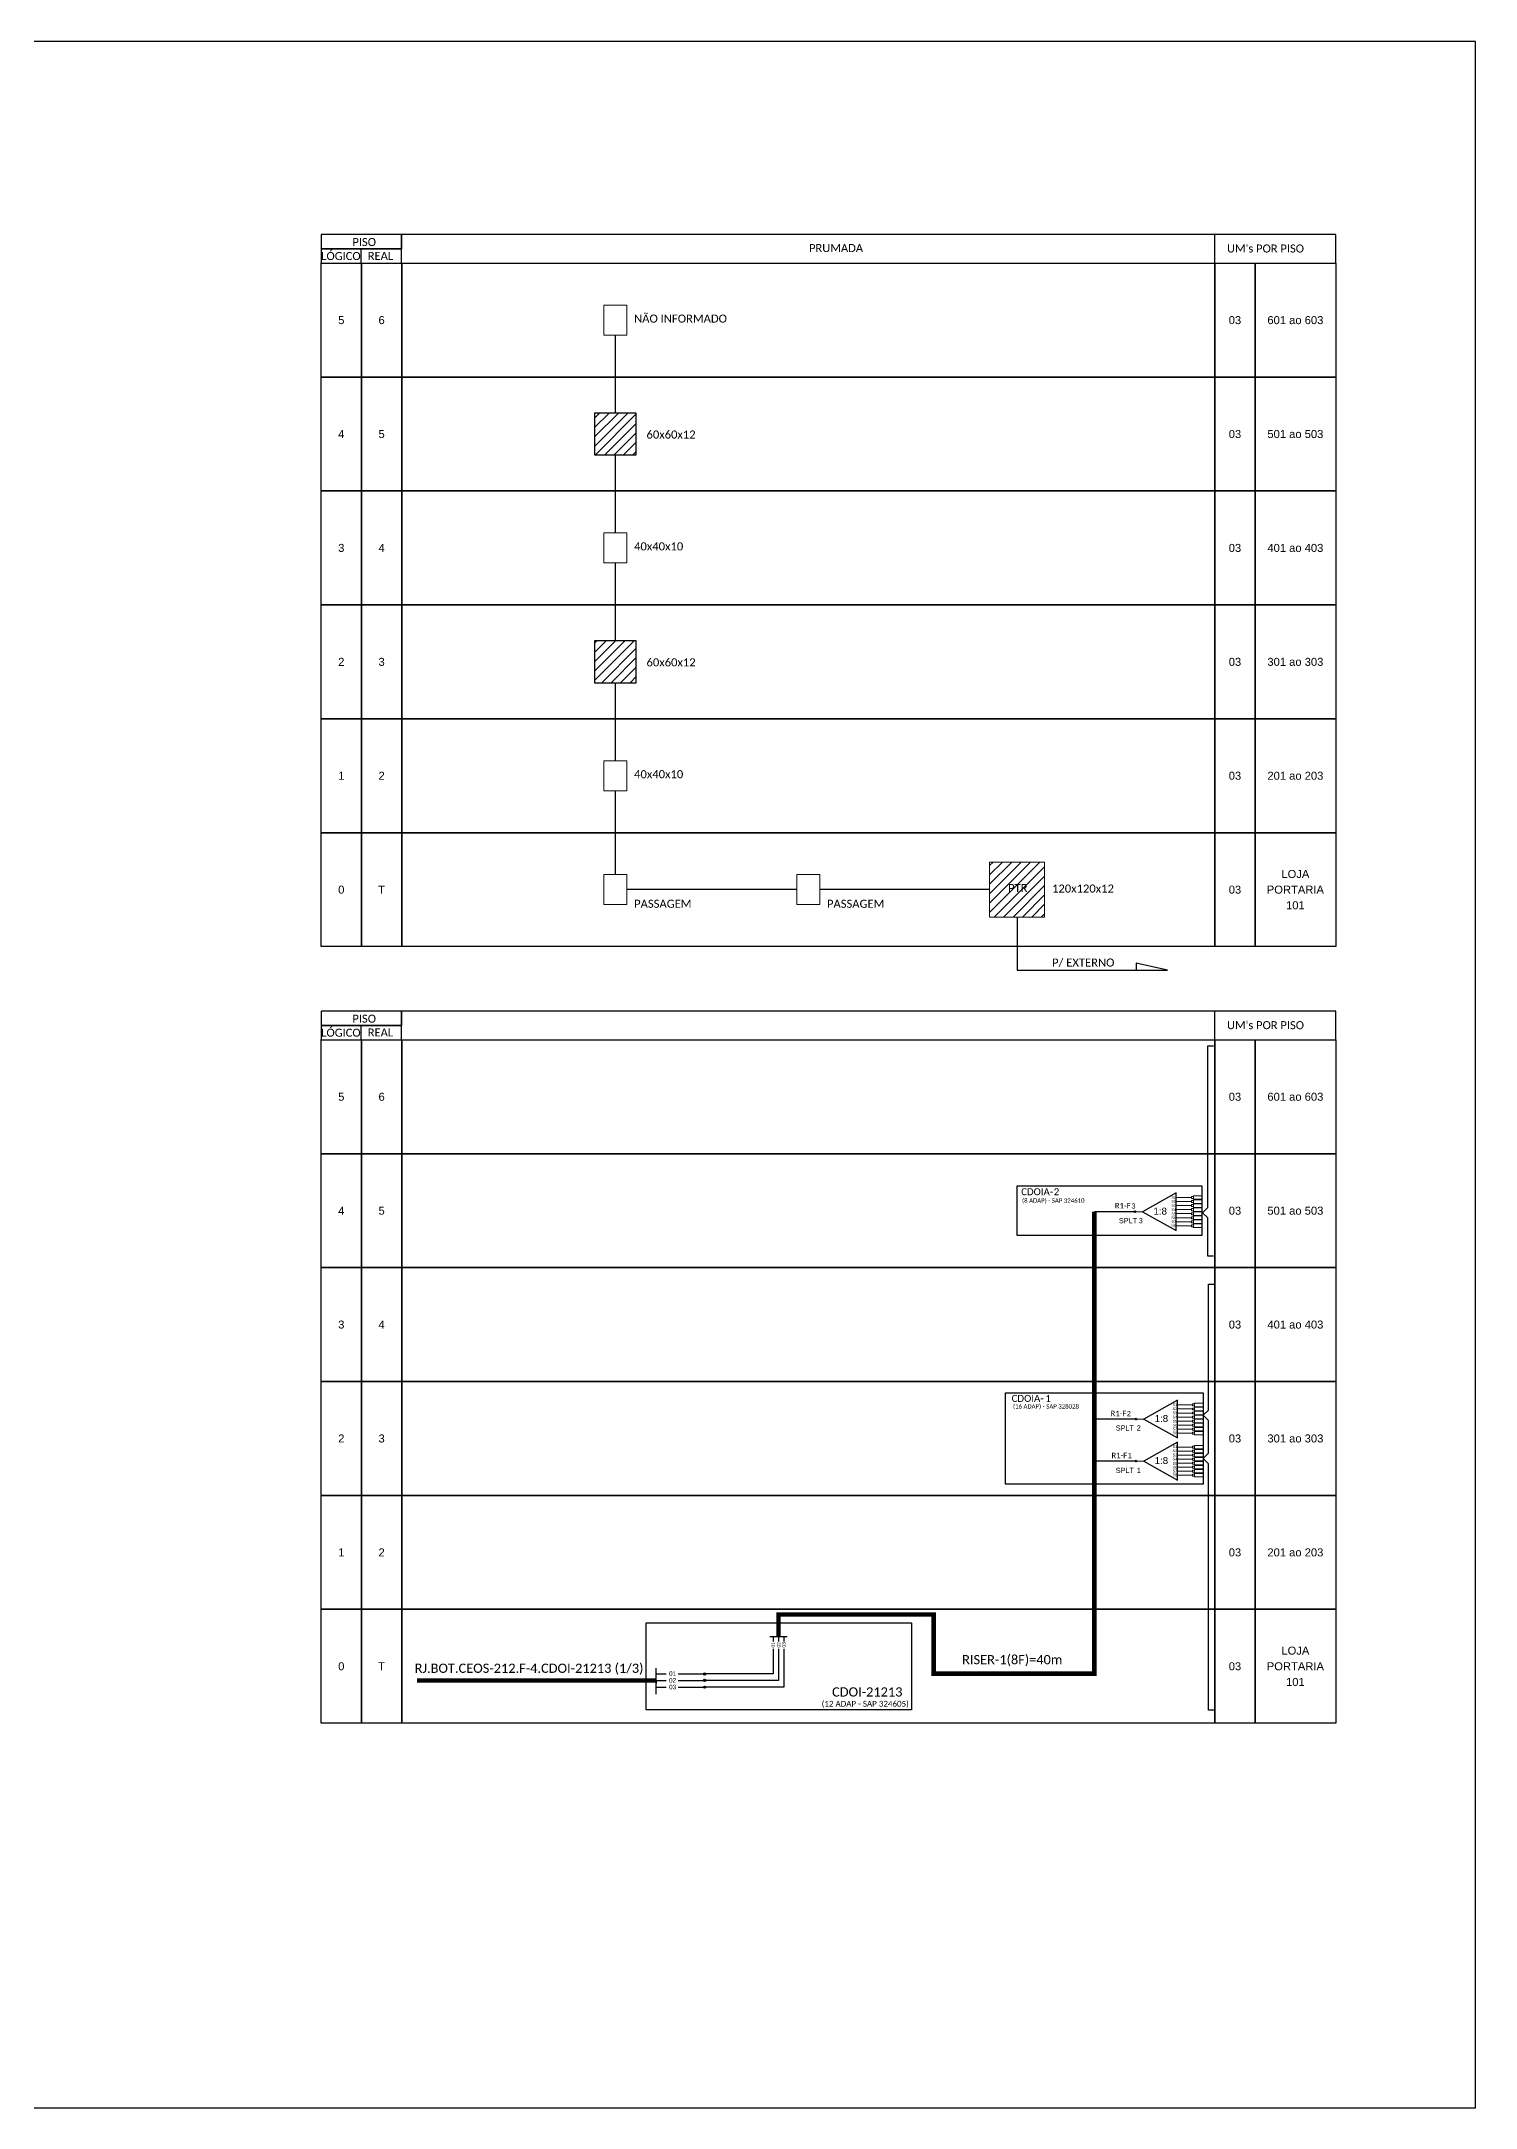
# Model space of a CAD drawing. Extents: x -89 to 2622484776, y -1852823961 to 1299.
# Drawn here: x 337 to 749, y 705 to 1299 of the extents above; entities that cross this region are included whole.
import ezdxf
from ezdxf.enums import TextEntityAlignment as Align

# ---------------------------------------------------------------- set-up
doc = ezdxf.new("R2010")
doc.units = 0
doc.styles.add('ARIAL', font='arial.ttf')
doc.styles.add('WMF-Calibri0', font='calibri.ttf')
pattern_1 = [(45, (-576.2941, 226.05), (-1.3470384, 1.3470384), [])]

# ---------------------------------------------------------------- blocks, each defined once
blk = doc.blocks.new('SPLT_1-8_SC-APC')
at = {"color": 1}
blk.add_lwpolyline([(-7.37, -2.1), (-17.04, -7.55), (-7.37, -13), (-7.37, -2.1)], dxfattribs=at)
at = {"color": 3, "lineweight": 0}
for points in [[(-2.99, -3.51), (-7.37, -3.51)], [(-7.37, -4.66), (-2.99, -4.66)], [(-7.37, -5.82), (-2.99, -5.82)], [(-2.41, -3.02), (-2.41, -4)], [(-2.41, -3.02), (0, -3.02)], [(-2.41, -4), (0, -4)], [(-2.41, -4.17), (-2.41, -5.16)], [(-2.41, -4.17), (0, -4.17)], [(-2.41, -5.16), (0, -5.16)], [(-2.41, -5.32), (-2.41, -6.31)], [(-2.41, -5.32), (0, -5.32)], [(-7.37, -6.97), (-2.99, -6.97)], [(-7.37, -8.12), (-2.99, -8.12)], [(-7.37, -9.28), (-2.99, -9.28)], [(-7.37, -10.43), (-2.99, -10.43)], [(-7.37, -11.58), (-2.99, -11.58)], [(-2.41, -6.31), (0, -6.31)], [(-2.41, -6.48), (-2.41, -7.46)], [(-2.41, -6.48), (0, -6.48)], [(-2.41, -7.46), (0, -7.46)], [(-2.41, -7.63), (-2.41, -8.62)], [(-2.41, -7.63), (0, -7.63)], [(-2.41, -8.62), (0, -8.62)], [(-2.41, -8.78), (-2.41, -9.77)], [(-2.41, -8.78), (0, -8.78)], [(-2.41, -9.77), (0, -9.77)], [(-2.41, -9.94), (-2.41, -10.92)], [(-2.41, -9.94), (0, -9.94)], [(-2.41, -10.92), (0, -10.92)], [(-2.41, -11.09), (-2.41, -12.08)], [(-2.41, -11.09), (0, -11.09)], [(-2.41, -12.08), (0, -12.08)]]:
    blk.add_lwpolyline(points, dxfattribs=at)
for points in [[(-2.99, -3.22), (-2.41, -3.22), (-2.41, -3.8), (-2.99, -3.8)], [(-2.99, -4.38), (-2.41, -4.38), (-2.41, -4.95), (-2.99, -4.95)], [(-2.99, -5.53), (-2.41, -5.53), (-2.41, -6.1), (-2.99, -6.1)], [(-2.99, -6.68), (-2.41, -6.68), (-2.41, -7.26), (-2.99, -7.26)], [(-2.99, -7.84), (-2.41, -7.84), (-2.41, -8.41), (-2.99, -8.41)], [(-2.99, -8.99), (-2.41, -8.99), (-2.41, -9.56), (-2.99, -9.56)], [(-2.99, -10.14), (-2.41, -10.14), (-2.41, -10.72), (-2.99, -10.72)], [(-2.99, -11.3), (-2.41, -11.3), (-2.41, -11.87), (-2.99, -11.87)]]:
    blk.add_lwpolyline(points, close=True, dxfattribs=at)
at = {"color": 1, "lineweight": 0}
blk.add_lwpolyline([(-17.04, -7.55), (-19.26, -7.55)], dxfattribs=at)
at = {"color": 1, "style": 'ARIAL'}
for s, height, p in [('S1', 0.75, (-8.74, -3.78)), ('S2', 0.75, (-8.74, -4.97)), ('S3', 0.75, (-8.74, -6.18)), ('1:8', 2, (-13.91, -8.4)), ('S4', 0.75, (-8.74, -7.36)), ('S5', 0.75, (-8.74, -8.57)), ('S6', 0.75, (-8.74, -9.69)), ('S7', 0.75, (-8.74, -10.78)), ('S8', 0.75, (-8.74, -11.9))]:
    blk.add_text(s, height=height, dxfattribs=at).set_placement(p)

msp = doc.modelspace()

# ---------------------------------------------------------------- hatches: boundary and pattern name
h = msp.add_hatch()
h.set_pattern_fill('ANSI31', color=1, scale=0.6)
h.set_pattern_definition(pattern_1)
h.paths.add_polyline_path([(496.09, 1180.14), (508.09, 1180.14), (508.09, 1192.14), (496.09, 1192.14)])
h = msp.add_hatch()
h.set_pattern_fill('ANSI31', color=1, scale=0.6)
h.set_pattern_definition(pattern_1)
h.paths.add_polyline_path([(496.09, 1114.65), (508.09, 1114.65), (508.09, 1126.65), (496.09, 1126.65)])
h = msp.add_hatch()
h.set_pattern_fill('ANSI31', color=1, scale=0.6)
h.set_pattern_definition([(45, (139.4179, 3695.476), (-1.3470384, 1.3470384), [])])
h.paths.add_polyline_path([(625.4, 1063.07), (609.6, 1063.07), (609.6, 1047.26), (625.4, 1047.26)])
h.paths.add_polyline_path([(614.33, 1053.9), (621.14, 1053.9), (621.14, 1057.37), (614.33, 1057.37)], flags=24)
h = msp.add_hatch(color=3)
h.dxf.hatch_style = 1
edge = h.paths.add_edge_path()
edge.add_arc((651.32, 962.59), 0.256, 0, 360)
h = msp.add_hatch(color=3)
h.dxf.hatch_style = 1
edge = h.paths.add_edge_path()
edge.add_arc((651.66, 902.98), 0.256, 0, 360)
h = msp.add_hatch(color=3)
h.dxf.hatch_style = 1
edge = h.paths.add_edge_path()
edge.add_arc((651.66, 890.89), 0.256, 0, 360)
h = msp.add_hatch(color=3)
h.dxf.hatch_style = 1
edge = h.paths.add_edge_path()
edge.add_arc((527.7, 829.71), 0.32, 0, 360)
h = msp.add_hatch(color=3)
h.dxf.hatch_style = 1
edge = h.paths.add_edge_path()
edge.add_arc((527.7, 827.84), 0.32, 0, 360)
h = msp.add_hatch(color=3)
h.dxf.hatch_style = 1
edge = h.paths.add_edge_path()
edge.add_arc((527.7, 825.91), 0.32, 0, 360)

# ---------------------------------------------------------------- linework, layer by layer
at = {"color": 5}
for p, q in [((547.4, 840.51), (547.4, 839.06)), ((548.93, 840.51), (548.93, 839.06)), ((547.4, 836.91), (547.37, 829.71)), ((548.93, 836.91), (548.93, 827.84)), ((547.37, 829.71), (527.7, 829.71)), ((548.93, 827.84), (527.7, 827.84))]:
    msp.add_line(p, q, dxfattribs=at)
for points in [[(-89.32, 705.02), (749.25, 705.02), (749.25, 1299.02), (-89.32, 1299.02), (-89.32, 705.02)], [(440.66, 1235.26), (709.03, 1235.26), (709.03, 1243.48), (440.66, 1243.48), (440.66, 1243.48), (440.66, 1239.37)], [(674.27, 1235.26), (674.27, 1243.48)], [(429.08, 1235.26), (429.08, 1239.37)], [(429.08, 1012), (429.08, 1016.11)], [(440.66, 1012), (709.03, 1012), (709.03, 1020.22), (440.66, 1020.22), (440.66, 1020.22), (440.66, 1016.11)], [(674.27, 1012), (674.27, 1020.22)], [(513.79, 827.81), (513.79, 826.92)], [(513.79, 825.91), (516.7, 825.91)], [(520.11, 825.91), (527.7, 825.91), (527.7, 825.91)]]:
    msp.add_lwpolyline(points)
for points in [[(417.51, 1239.37), (440.66, 1239.37), (440.66, 1243.48), (417.51, 1243.48)], [(417.51, 1235.26), (440.66, 1235.26), (440.66, 1239.37), (417.51, 1239.37)], [(417.55, 1235.26), (429.12, 1235.26), (429.12, 1202.51), (417.55, 1202.51)], [(429.12, 1235.26), (440.69, 1235.26), (440.69, 1202.51), (429.12, 1202.51)], [(440.69, 1235.26), (674.31, 1235.26), (674.31, 1202.51), (440.69, 1202.51)], [(674.31, 1235.26), (685.88, 1235.26), (685.88, 1202.51), (674.31, 1202.51)], [(685.88, 1235.26), (709.03, 1235.26), (709.03, 1202.51), (685.88, 1202.51)], [(417.55, 1202.51), (429.12, 1202.51), (429.12, 1169.77), (417.55, 1169.77)], [(429.12, 1202.51), (440.69, 1202.51), (440.69, 1169.77), (429.12, 1169.77)], [(440.69, 1202.51), (674.31, 1202.51), (674.31, 1169.77), (440.69, 1169.77)], [(674.31, 1202.51), (685.88, 1202.51), (685.88, 1169.77), (674.31, 1169.77)], [(685.88, 1202.51), (709.03, 1202.51), (709.03, 1169.77), (685.88, 1169.77)], [(417.55, 1169.77), (429.12, 1169.77), (429.12, 1137.03), (417.55, 1137.03)], [(429.12, 1169.77), (440.69, 1169.77), (440.69, 1137.03), (429.12, 1137.03)], [(440.69, 1169.77), (674.31, 1169.77), (674.31, 1137.03), (440.69, 1137.03)], [(674.31, 1169.77), (685.88, 1169.77), (685.88, 1137.03), (674.31, 1137.03)], [(685.88, 1169.77), (709.03, 1169.77), (709.03, 1137.03), (685.88, 1137.03)], [(417.55, 1137.03), (429.12, 1137.03), (429.12, 1104.28), (417.55, 1104.28)], [(429.12, 1137.03), (440.69, 1137.03), (440.69, 1104.28), (429.12, 1104.28)], [(440.69, 1137.03), (674.31, 1137.03), (674.31, 1104.28), (440.69, 1104.28)], [(674.31, 1137.03), (685.88, 1137.03), (685.88, 1104.28), (674.31, 1104.28)], [(685.88, 1137.03), (709.03, 1137.03), (709.03, 1104.28), (685.88, 1104.28)], [(417.55, 1104.28), (429.12, 1104.28), (429.12, 1071.54), (417.55, 1071.54)], [(429.12, 1104.28), (440.69, 1104.28), (440.69, 1071.54), (429.12, 1071.54)], [(440.69, 1104.28), (674.31, 1104.28), (674.31, 1071.54), (440.69, 1071.54)], [(674.31, 1104.28), (685.88, 1104.28), (685.88, 1071.54), (674.31, 1071.54)], [(685.88, 1104.28), (709.03, 1104.28), (709.03, 1071.54), (685.88, 1071.54)], [(417.55, 1071.54), (429.12, 1071.54), (429.12, 1038.79), (417.55, 1038.79)], [(429.12, 1071.54), (440.69, 1071.54), (440.69, 1038.79), (429.12, 1038.79)], [(440.69, 1071.54), (674.31, 1071.54), (674.31, 1038.79), (440.69, 1038.79)], [(674.31, 1071.54), (685.88, 1071.54), (685.88, 1038.79), (674.31, 1038.79)], [(685.88, 1071.54), (709.03, 1071.54), (709.03, 1038.79), (685.88, 1038.79)], [(417.51, 1016.11), (440.66, 1016.11), (440.66, 1020.22), (417.51, 1020.22)], [(417.51, 1012), (440.66, 1012), (440.66, 1016.11), (417.51, 1016.11)], [(417.55, 1012), (429.12, 1012), (429.12, 979.26), (417.55, 979.26)], [(429.12, 1012), (440.69, 1012), (440.69, 979.26), (429.12, 979.26)], [(440.69, 1012), (674.31, 1012), (674.31, 979.26), (440.69, 979.26)], [(674.31, 1012), (685.88, 1012), (685.88, 979.26), (674.31, 979.26)], [(685.88, 1012), (709.03, 1012), (709.03, 979.26), (685.88, 979.26)], [(417.55, 979.26), (429.12, 979.26), (429.12, 946.51), (417.55, 946.51)], [(429.12, 979.26), (440.69, 979.26), (440.69, 946.51), (429.12, 946.51)], [(440.69, 979.26), (674.31, 979.26), (674.31, 946.51), (440.69, 946.51)], [(674.31, 979.26), (685.88, 979.26), (685.88, 946.51), (674.31, 946.51)], [(685.88, 979.26), (709.03, 979.26), (709.03, 946.51), (685.88, 946.51)], [(417.55, 946.51), (429.12, 946.51), (429.12, 913.77), (417.55, 913.77)], [(429.12, 946.51), (440.69, 946.51), (440.69, 913.77), (429.12, 913.77)], [(440.69, 946.51), (674.31, 946.51), (674.31, 913.77), (440.69, 913.77)], [(674.31, 946.51), (685.88, 946.51), (685.88, 913.77), (674.31, 913.77)], [(685.88, 946.51), (709.03, 946.51), (709.03, 913.77), (685.88, 913.77)], [(417.55, 913.77), (429.12, 913.77), (429.12, 881.03), (417.55, 881.03)], [(429.12, 913.77), (440.69, 913.77), (440.69, 881.03), (429.12, 881.03)], [(440.69, 913.77), (674.31, 913.77), (674.31, 881.03), (440.69, 881.03)], [(674.31, 913.77), (685.88, 913.77), (685.88, 881.03), (674.31, 881.03)], [(685.88, 913.77), (709.03, 913.77), (709.03, 881.03), (685.88, 881.03)], [(417.55, 881.03), (429.12, 881.03), (429.12, 848.28), (417.55, 848.28)], [(429.12, 881.03), (440.69, 881.03), (440.69, 848.28), (429.12, 848.28)], [(440.69, 881.03), (674.31, 881.03), (674.31, 848.28), (440.69, 848.28)], [(674.31, 881.03), (685.88, 881.03), (685.88, 848.28), (674.31, 848.28)], [(685.88, 881.03), (709.03, 881.03), (709.03, 848.28), (685.88, 848.28)], [(417.55, 848.28), (429.12, 848.28), (429.12, 815.54), (417.55, 815.54)], [(429.12, 848.28), (440.69, 848.28), (440.69, 815.54), (429.12, 815.54)], [(440.69, 848.28), (674.31, 848.28), (674.31, 815.54), (440.69, 815.54)], [(674.31, 848.28), (685.88, 848.28), (685.88, 815.54), (674.31, 815.54)], [(685.88, 848.28), (709.03, 848.28), (709.03, 815.54), (685.88, 815.54)]]:
    msp.add_lwpolyline(points, close=True)
at = {"color": 0, "lineweight": 0}
for points in [[(498.78, 1223.19), (505.4, 1223.19), (505.4, 1214.57), (498.78, 1214.57)], [(498.78, 1157.71), (505.4, 1157.71), (505.4, 1149.09), (498.78, 1149.09)], [(498.78, 1092.22), (505.4, 1092.22), (505.4, 1083.6), (498.78, 1083.6)], [(498.78, 1059.48), (505.4, 1059.48), (505.4, 1050.86), (498.78, 1050.86)], [(554.19, 1059.48), (560.81, 1059.48), (560.81, 1050.86), (554.19, 1050.86)]]:
    msp.add_lwpolyline(points, close=True, dxfattribs=at)
at = {"color": 3, "ltscale": 0.5}
for points in [[(502.09, 1192.14), (502.09, 1214.57)], [(502.09, 1157.71), (502.09, 1180.14)], [(502.09, 1126.65), (502.09, 1149.09)], [(502.09, 1092.22), (502.09, 1114.65)], [(502.09, 1059.48), (502.09, 1083.6)], [(554.19, 1055.17), (505.4, 1055.17)], [(609.6, 1055.17), (560.81, 1055.17)], [(617.5, 1047.26), (617.5, 1032.05), (660.71, 1032.05), (651.71, 1034.05), (651.71, 1032.05)]]:
    msp.add_lwpolyline(points, dxfattribs=at)
at = {"color": 1}
for points in [[(496.09, 1180.14), (508.09, 1180.14), (508.09, 1192.14), (496.09, 1192.14)], [(496.09, 1114.65), (508.09, 1114.65), (508.09, 1126.65), (496.09, 1126.65)], [(617.48, 970.04), (670.61, 970.04), (670.61, 955.73), (617.48, 955.73)], [(614.17, 910.53), (670.92, 910.53), (670.92, 884.26), (614.17, 884.26)], [(510.95, 844.41), (587.14, 844.41), (587.14, 819.41), (510.95, 819.41)]]:
    msp.add_lwpolyline(points, close=True, dxfattribs=at)
at = {"color": 1, "lineweight": 0}
msp.add_lwpolyline([(609.6, 1063.07), (625.4, 1063.07), (625.4, 1047.26), (609.6, 1047.26)], close=True, dxfattribs=at)
at = {"color": 3}
for points in [[(673.94, 949.79), (672.29, 949.79), (672.29, 960.79), (670.72, 962.29), (672.29, 963.8), (672.29, 1010.29), (673.94, 1010.29)], [(674.14, 819.29), (672.49, 819.29), (672.49, 884.48), (672.49, 884.48), (672.49, 890.14), (670.92, 891.65), (672.49, 893.16), (672.49, 896.88), (672.49, 896.88), (672.49, 902.55), (670.92, 904.05), (672.49, 905.56), (672.49, 941.79), (674.14, 941.79)], [(513.79, 829.71), (516.7, 829.71)], [(520.11, 829.71), (527.7, 829.71), (527.7, 829.71)]]:
    msp.add_lwpolyline(points, dxfattribs=at)
at = {"color": 5, "const_width": 1.32}
msp.add_lwpolyline([(548.94, 840.51), (548.94, 846.79), (593.55, 846.79), (593.55, 829.79), (639.7, 829.79), (639.7, 853.29), (639.7, 962.59)], dxfattribs=at)
at = {"color": 5}
for points in [[(651.32, 962.59), (639.7, 962.59)], [(651.66, 902.98), (639.7, 902.98)], [(651.66, 890.89), (639.7, 890.89)], [(546.41, 840.51), (551.47, 840.51)], [(550.46, 840.51), (550.46, 839.06)], [(550.46, 836.91), (550.46, 825.91), (527.7, 825.91)]]:
    msp.add_lwpolyline(points, dxfattribs=at)
at = {"color": 1}
for points in [[(670.92, 886.64), (670.92, 886.64), (670.92, 884.26), (614.17, 884.26), (614.17, 910.53), (617.79, 910.53)], [(513.79, 823.92), (513.79, 831.41)]]:
    msp.add_lwpolyline(points, dxfattribs=at)
at = {"color": 1, "const_width": 1.32}
msp.add_lwpolyline([(445.1, 827.82), (513.79, 827.81)], dxfattribs=at)
at = {"color": 2}
for points in [[(513.79, 827.81), (516.7, 827.82)], [(520.11, 827.82), (527.7, 827.84), (527.7, 827.84)]]:
    msp.add_lwpolyline(points, dxfattribs=at)
at = {"color": 3}
for centre, radius in [((651.32, 962.59), 0.256), ((651.66, 902.98), 0.256), ((651.66, 890.89), 0.256), ((527.7, 829.71), 0.32), ((527.7, 827.84), 0.32), ((527.7, 825.91), 0.32)]:
    msp.add_circle(centre, radius, dxfattribs=at)
for p in [(417.55, 1235.26), (417.55, 1202.51), (417.55, 1169.77), (417.55, 1137.03), (417.55, 1104.28), (417.55, 1071.54), (417.55, 1012), (417.55, 979.26), (417.55, 946.51), (417.55, 913.77), (653.89, 902.98), (417.55, 881.03), (417.55, 848.28)]:
    msp.add_point(p)

# ---------------------------------------------------------------- block references
for p in [(670.58, 970.14), (670.92, 910.53), (670.92, 898.44)]:
    msp.add_blockref('SPLT_1-8_SC-APC', p, dxfattribs=at)

# ---------------------------------------------------------------- texts
at = {"style": 'WMF-Calibri0'}
for s, height, p in [('     PISO', 2.3, (422.47, 1240.18)), ('  LÓGICO', 2.3, (415.93, 1236.15)), ('    REAL', 2.3, (427.69, 1236.2)), ('PRUMADA', 2.3, (557.72, 1238.44)), ("UM's POR PISO", 2.3, (677.8, 1238.32)), ('NÃO INFORMADO', 2.317, (507.46, 1218.16)), ('60x60x12', 2.317, (511.02, 1184.83)), ('40x40x10', 2.317, (507.46, 1152.68)), ('60x60x12', 2.317, (511.02, 1119.34)), ('40x40x10', 2.317, (507.46, 1087.19)), ('PASSAGEM', 2.317, (507.46, 1049.95)), ('PASSAGEM', 2.317, (562.87, 1049.95)), ('PTR', 2.317, (614.91, 1054.48)), ('120x120x12', 2.317, (627.54, 1054.31)), ('P/ EXTERNO', 2.317, (627.54, 1033.05)), ('  LÓGICO', 2.3, (415.93, 1012.89)), ('     PISO', 2.3, (422.47, 1016.92)), ("UM's POR PISO", 2.3, (677.8, 1015.06)), ('    REAL', 2.3, (427.69, 1012.95))]:
    msp.add_text(s, height=height, dxfattribs=at).set_placement(p)
at = {"style": 'ARIAL'}
for s, height, p in [('5', 2.3, (423.33, 1218.88)), ('6', 2.3, (434.91, 1218.88)), ('03', 2.3, (680.09, 1218.88)), ('601 ao 603', 2.3, (697.45, 1218.88)), ('4', 2.3, (423.33, 1186.14)), ('5', 2.3, (434.91, 1186.14)), ('03', 2.3, (680.09, 1186.14)), ('501 ao 503', 2.3, (697.45, 1186.14)), ('3', 2.3, (423.33, 1153.4)), ('4', 2.3, (434.91, 1153.4)), ('03', 2.3, (680.09, 1153.4)), ('401 ao 403', 2.3, (697.45, 1153.4)), ('2', 2.3, (423.33, 1120.65)), ('3', 2.3, (434.91, 1120.65)), ('03', 2.3, (680.09, 1120.65)), ('301 ao 303', 2.3, (697.45, 1120.65)), ('1', 2.3, (423.33, 1087.91)), ('2', 2.3, (434.91, 1087.91)), ('03', 2.3, (680.09, 1087.91)), ('201 ao 203', 2.3, (697.45, 1087.91)), ('LOJA', 2.3, (697.45, 1059.67)), ('0', 2.3, (423.33, 1055.17)), ('T', 2.3, (434.91, 1055.17)), ('03', 2.3, (680.09, 1055.17)), ('PORTARIA', 2.3, (697.45, 1055.17)), ('101', 2.3, (697.45, 1050.67)), ('5', 2.3, (423.33, 995.63)), ('6', 2.3, (434.91, 995.63)), ('03', 2.3, (680.09, 995.63)), ('601 ao 603', 2.3, (697.45, 995.63)), ('4', 2.3, (423.33, 962.88)), ('5', 2.3, (434.91, 962.88)), ('03', 2.3, (680.09, 962.88)), ('501 ao 503', 2.3, (697.45, 962.88)), ('3', 2.3, (423.33, 930.14)), ('4', 2.3, (434.91, 930.14)), ('03', 2.3, (680.09, 930.14)), ('401 ao 403', 2.3, (697.45, 930.14)), ('2', 2.3, (423.33, 897.4)), ('3', 2.3, (434.91, 897.4)), ('03', 2.3, (680.09, 897.4)), ('301 ao 303', 2.3, (697.45, 897.4)), ('1', 2.3, (423.33, 864.65)), ('2', 2.3, (434.91, 864.65)), ('03', 2.3, (680.09, 864.65)), ('201 ao 203', 2.3, (697.45, 864.65)), ('LOJA', 2.3, (697.45, 836.41)), ('0', 2.3, (423.33, 831.91)), ('T', 2.3, (434.91, 831.91)), ('03', 2.3, (680.09, 831.91)), ('PORTARIA', 2.3, (697.45, 831.91)), ('02', 1.323, (518.51, 827.85)), ('01', 1.323, (518.53, 829.77)), ('03', 1.323, (518.54, 825.95)), ('101', 2.3, (697.45, 827.41))]:
    msp.add_text(s, height=height, dxfattribs=at).set_placement(p, align=Align.MIDDLE_CENTER)
at = {"color": 1, "style": 'WMF-Calibri0'}
for s, height, p in [('CDOIA-', 2, (618.66, 967.32)), ('2', 2, (628.04, 967.32)), ('CDOIA-', 2, (615.93, 907.92)), ('1', 2, (625.61, 907.92)), ('RJ.BOT.CEOS-212.F-4.CDOI-21213 (1/3)', 2.6457, (444.4, 830.02)), ('CDOI-21213', 2.646, (564.34, 823.21))]:
    msp.add_text(s, height=height, dxfattribs=at).set_placement(p)
for s, height, p in [('(8 ADAP) - SAP 324610', 1.25, (627.9, 965.17)), ('(16 ADAP) - SAP 328028', 1.25, (625.8, 905.99)), ('(12 ADAP - SAP 324605)', 1.6535, (573.87, 820.31))]:
    msp.add_text(s, height=height, dxfattribs=at).set_placement(p, align=Align.CENTER)
at = {"color": 5, "style": 'WMF-Calibri0'}
for s, height, p in [('R1-F', 1.6, (645.58, 963.52)), ('R1-F', 1.6, (644.35, 903.77)), ('R1-F', 1.6, (644.61, 891.73)), ('RISER-1(8F)=40m', 2.6457, (601.7, 832.49))]:
    msp.add_text(s, height=height, dxfattribs=at).set_placement(p)
at = {"color": 5, "style": 'ARIAL'}
for s, p in [('3', (650.94, 963.48)), ('2', (649.62, 903.79)), ('1', (649.9, 891.69))]:
    msp.add_text(s, height=1.5, dxfattribs=at).set_placement(p, align=Align.CENTER)
at = {"color": 7, "style": 'ARIAL'}
for s, p in [('SPLT', (649.36, 959.25)), ('3', (653.03, 959.25)), ('SPLT', (648.45, 899.65)), ('2', (652.44, 899.65)), ('SPLT', (648.45, 887.46)), ('1', (652.44, 887.46))]:
    msp.add_text(s, height=1.5, dxfattribs=at).set_placement(p, align=Align.CENTER)
at = {"style": 'ARIAL'}
for s, p in [('01', (547.39, 838.07)), ('02', (549.01, 838.07)), ('03', (550.47, 838.07))]:
    msp.add_text(s, height=0.992, rotation=90, dxfattribs=at).set_placement(p, align=Align.MIDDLE_CENTER)

doc.saveas('drawing.dxf')
